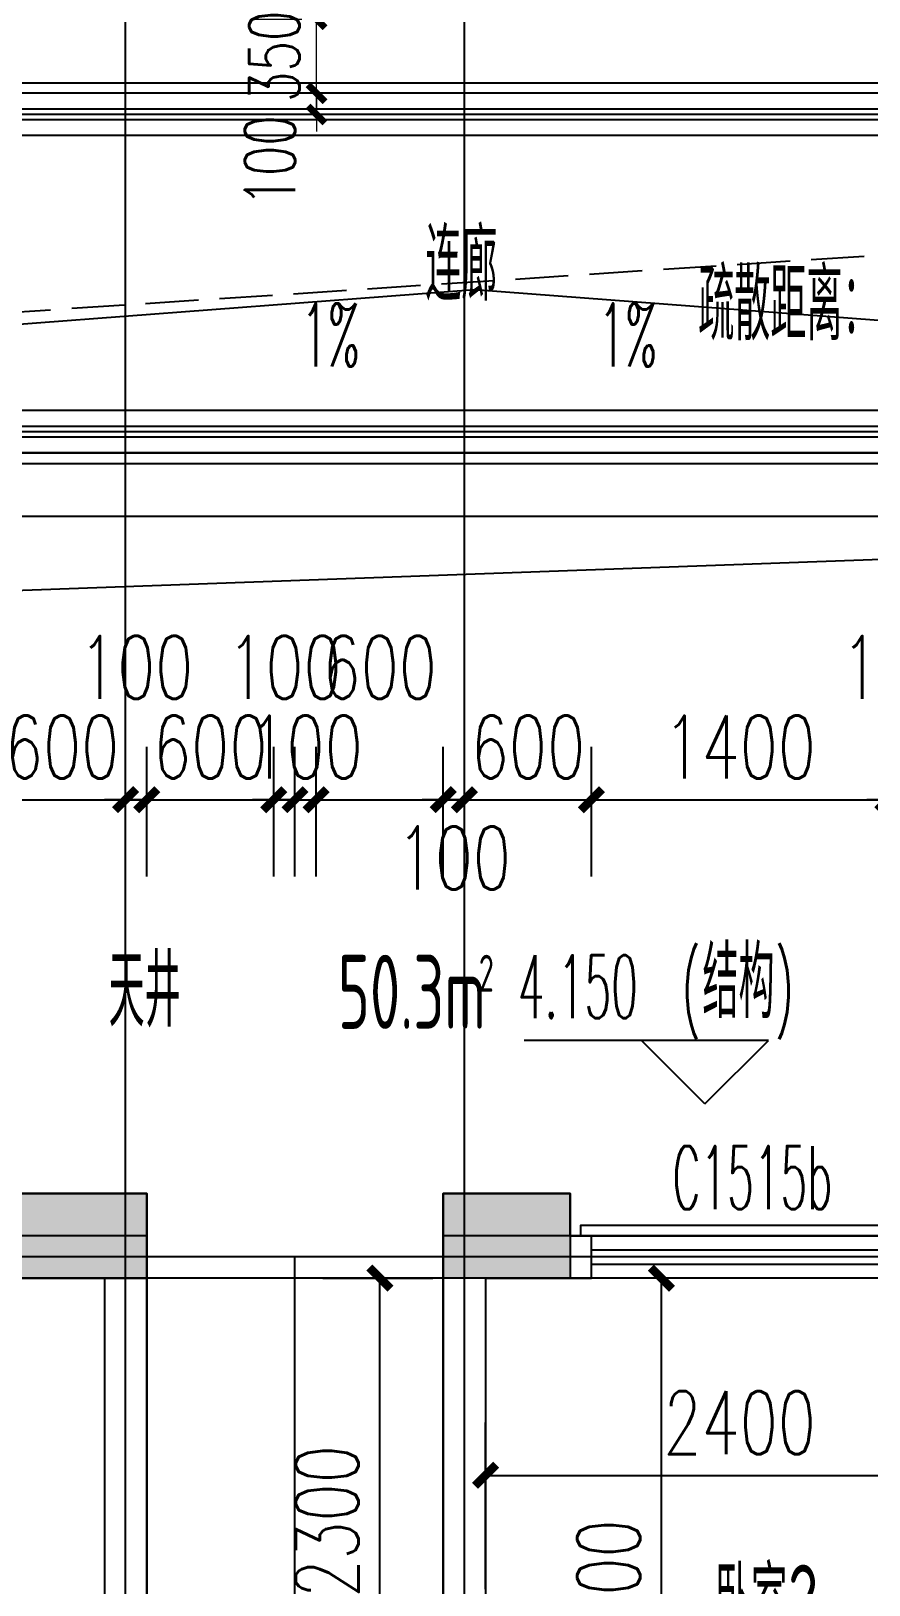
# Model space of a CAD drawing. Extents: x -59851 to 653804, y -249523 to 437614.
# Drawn here: x -31760 to -27804, y 75656 to 83000 of the extents above; entities that cross this region are included whole.
import ezdxf

# ---------------------------------------------------------------- set-up
doc = ezdxf.new("R2010")
doc.units = 0
doc.header["$LTSCALE"] = 1000
doc.header["$MEASUREMENT"] = 0
doc.linetypes.add('DASH', pattern=[0.35, 0.25, -0.1])
doc.layers.add('A-area(算全面积)', color=21, linetype='Continuous', plot=False)
for name, color, linetype in [('A-洞口', 105, 'Continuous'), ('A-疏散距离', 105, 'DASH'), ('A-看线', 105, 'Continuous'), ('A-第三道尺寸线', 105, 'Continuous'), ('A-线脚看线', 9, 'Continuous'), ('AE-FLOR', 151, 'Continuous'), ('DIM_ELEV', 3, 'Continuous'), ('DIM_SYMB', 3, 'Continuous'), ('DOTE', 16, 'Continuous'), ('LABEL_PM', 7, 'Continuous'), ('mianji', 6, 'Continuous'), ('PUB_HATCH', 8, 'Continuous'), ('PUB_TEXT', 7, 'Continuous'), ('WALL', 2, 'Continuous'), ('WINDOW', 4, 'Continuous'), ('WINDOW_TEXT', 7, 'Continuous'), ('ys', 154, 'Continuous'), ('剪力墙', 6, 'Continuous'), ('栏杆', 142, 'Continuous')]:
    doc.layers.add(name, color=color, linetype=linetype)
doc.layers.add('A-第四道尺寸线(线脚尺寸)', color=105, linetype='Continuous', lineweight=5)
doc.styles.add('_TCH_DIM', font='SIMPLEX.shx', dxfattribs={"width": 0.7, "bigfont": 'GBCBIG.shx'})
doc.styles.add('_TCH_DIM_T3', font='SIMPLEX.shx', dxfattribs={"width": 0.705882, "bigfont": 'GBCBIG.shx'})
doc.styles.add('_TCH_WINDOW', font='SIMPLEX.shx', dxfattribs={"width": 0.7, "height": 3.5, "bigfont": 'GBCBIG.shx'})
doc.styles.get("Standard").update_dxf_attribs({"font": 'gbenor.shx', "width": 0.7, "bigfont": 'gbcbig.shx'})
doc.dimstyles.new('_TCH_ARCH&&100', dxfattribs={"dimtxt": 297.5, "dimasz": 100, "dimexe": 250, "dimexo": 300, "dimgap": 100, "dimtad": 1, "dimdec": 0, "dimzin": 0, "dimdsep": 46, "dimtxsty": '_TCH_DIM_T3', "dimblk": 'ARCHTICK', "dimcen": 0.09, "dimclrt": 7, "dimazin": 2, "dimtfac": 1, "dimtdec": 0, "dimtix": 1, "dimtmove": 2, "dimatfit": 3, "dimfxl": 0, "dimtolj": 1, "dimtzin": 0, "dimarcsym": 0})
doc.dimstyles.new('_TCH_ARCH&&80', dxfattribs={"dimtxt": 238, "dimasz": 80, "dimexe": 200, "dimexo": 240, "dimgap": 80, "dimtad": 1, "dimdec": 0, "dimzin": 0, "dimdsep": 46, "dimtxsty": '_TCH_DIM_T3', "dimblk": 'ARCHTICK', "dimcen": 0.09, "dimclrt": 7, "dimazin": 2, "dimtfac": 1, "dimtdec": 0, "dimtix": 1, "dimtmove": 2, "dimatfit": 3, "dimfxl": 0, "dimtolj": 1, "dimtzin": 0, "dimarcsym": 0})

# ---------------------------------------------------------------- blocks, each defined once
blk = doc.blocks.new('fdsfdsgfdsgb')
at = {"layer": 'mianji'}
for points in [[(-168508.2, 145088.3), (-174408.2, 145088.3), (-174408.2, 146588.3), (-180008.2, 146588.3), (-180008.2, 146788.3), (-180608.2, 146788.3), (-180608.2, 143488.3), (-182008.2, 143488.3), (-182008.2, 146588.3), (-189308.2, 146588.3), (-189308.2, 148188.3), (-189958.2, 148188.3), (-189958.1, 146588.3), (-193608.2, 146588.3), (-193608.2, 146788.3), (-194208.2, 146788.3), (-194208.2, 143488.3), (-195608.2, 143488.3), (-195608.2, 146788.3), (-196208.2, 146788.3)], [(-196808.2, 150288.3), (-186908.2, 150288.3), (-186908.2, 150088.3), (-186508.2, 150088.3), (-186508.2, 148188.3), (-189308.2, 148188.3), (-189308.2, 146588.3), (-184508.2, 146588.3), (-184508.2, 151988.3), (-186308.2, 151988.3), (-186308.2, 152188.3), (-186908.2, 152188.3), (-186908.2, 151988.3), (-196808.2, 151988.3)]]:
    blk.add_lwpolyline(points, dxfattribs=at)
blk = doc.blocks.new('zhouxianssceng0329')
at = {"layer": 'DOTE'}
for p, q in [((-31313.7, 140298.2), (-31313.7, 156469.4)), ((-29713.7, 140298.2), (-29713.7, 156469.4)), ((5501.3, 148798.2), (-44988.6, 148798.2)), ((-20013.7, 147298.2), (-44988.6, 147298.2)), ((-3313.7, 143398.2), (-44988.6, 143398.2)), ((-30513.7, 132089.9), (-30513.7, 143398.2)), ((5501.3, 143298.2), (-44988.6, 143298.2))]:
    blk.add_line(p, q, dxfattribs=at)
blk = doc.blocks.new('jgjlq030328')
at = {"layer": 'PUB_HATCH'}
for points in [[(-278135, 16811.9), (-277535, 16811.9), (-277535, 17211.9), (-278135, 17211.9)], [(-276135, 17211.9), (-275535, 17211.9), (-275535, 16811.9), (-276135, 16811.9)]]:
    blk.add_hatch(color=256, dxfattribs=at).paths.add_polyline_path(points)
at = {"layer": '剪力墙'}
for points in [[(-278135, 16811.9), (-277535, 16811.9), (-277535, 17211.9), (-278135, 17211.9)], [(-276135, 17211.9), (-275535, 17211.9), (-275535, 16811.9), (-276135, 16811.9)]]:
    blk.add_lwpolyline(points, close=True, dxfattribs=at)
for points in [[(-277935, 16811.9), (-277935, 16811.9)], [(-275935, 16811.9), (-275935, 16811.9)]]:
    blk.add_lwpolyline(points, dxfattribs=at)
blk = doc.blocks.new('_ArchTick')
at = {"color": 0, "linetype": 'ByBlock', "const_width": 0.4}
blk.add_lwpolyline([(-0.5, -0.5), (0.5, 0.5)], dxfattribs=at)
blk = doc.blocks.new('*D733')
at = {"layer": 'A-第三道尺寸线', "color": 0, "lineweight": -2, "transparency": 16777216}
for p, q in [((10200.6, 169334.8), (10774.8, 169334.8)), ((10524.8, 166334.8), (10524.8, 169334.8)), ((10200.6, 166334.8), (10774.8, 166334.8))]:
    blk.add_line(p, q, dxfattribs=at)
at = {"layer": 'Defpoints', "color": 0, "transparency": 16777216}
for p in [(9900.6, 169334.8), (10524.8, 169334.8), (9900.6, 166334.8)]:
    blk.add_point(p, dxfattribs=at)
at = {"layer": 'A-第三道尺寸线', "color": 0, "lineweight": -2, "transparency": 16777216, "xscale": 100, "yscale": 100, "zscale": 100}
for p, rotation in [((10524.8, 169334.8), 90), ((10524.8, 166334.8), 270)]:
    blk.add_blockref('_ArchTick', p, dxfattribs=dict(at, rotation=rotation))
at = {"layer": 'A-第三道尺寸线', "color": 7, "transparency": 16777216, "insert": (10276.1, 167834.8), "char_height": 297.5, "attachment_point": 5, "rotation": 90, "style": '_TCH_DIM_T3'}
blk.add_mtext('\\A1;3000', dxfattribs=at)
blk = doc.blocks.new('ssxianjiao0329')
at = {"layer": 'A-线脚看线'}
for points in [[(-32413.7, 148948.2), (-22513.7, 148948.2)], [(-32413.7, 147148.2), (-22513.7, 147148.2)], [(-29163.7, 143498.2), (-29163.7, 143548.2), (-27563.7, 143548.2), (-27563.7, 143498.2)]]:
    blk.add_lwpolyline(points, dxfattribs=at)
blk = doc.blocks.new('3-122')
at = {"layer": 'A-area(算全面积)'}
blk.add_lwpolyline([(-158972, 87498.2), (-158972, 87498.2), (-158972, 87498.2), (-158972, 84098.2), (-156422, 84098.2), (-156422, 84098.2), (-155172, 84098.2), (-155172, 84098.2), (-153572, 84098.2), (-153572, 84298.2), (-152972, 84298.2), (-152972, 80998.2), (-151572, 80998.2), (-151572, 84298.2), (-150972, 84298.2), (-150972, 84098.2), (-149471.9, 84098.2), (-149471.9, 84098.2), (-148222, 84098.2), (-148222, 84098.2), (-147321.9, 84098.2), (-147322, 85698.2), (-143872, 85698.2), (-143872, 87498.2)], close=True, dxfattribs=at)
at = {"layer": 'A-看线'}
blk.add_lwpolyline([(-143872, 87498.2), (-158972, 87498.2)], dxfattribs=at)
at = {"layer": 'AE-FLOR'}
for points in [[(-144272, 89498.2), (-154172, 89498.2)], [(-144272, 89298.2), (-154172, 89298.2)], [(-144272, 87998.2), (-154172, 87998.2)], [(-144272, 87798.2), (-154172, 87798.2)]]:
    blk.add_lwpolyline(points, dxfattribs=at)
at = {"layer": 'DIM_ELEV'}
for p, q in [((-150036.4, 85021.8), (-151189.7, 85021.8)), ((-150336.4, 84721.8), (-150636.4, 85021.8)), ((-150336.4, 84721.8), (-150036.4, 85021.8))]:
    blk.add_line(p, q, dxfattribs=at)
at = {"layer": '栏杆'}
for points in [[(-144272, 89423.2), (-154172, 89423.2)], [(-144272, 89373.2), (-154172, 89373.2)], [(-144272, 87923.2), (-154172, 87923.2)], [(-144272, 87873.2), (-154172, 87873.2)]]:
    blk.add_lwpolyline(points, dxfattribs=at)
at = {"layer": 'PUB_TEXT', "width": 0.7}
for s, height, p in [('连廊', 337.59, (-151656.6, 88517.9)), ('天井', 337.59, (-153152.1, 85087)), ('50.3m', 350, (-152069.9, 85076.4)), ('2', 175, (-151403.8, 85251.4))]:
    blk.add_text(s, height=height, dxfattribs=at).set_placement(p)
at = {"layer": 'PUB_TEXT', "style": '_TCH_DIM'}
for s, height, width, p in [('结构', 337.59, 0.7, (-150347.7, 85126.8)), ('4.150', 297.5, 0.494118, (-151219.7, 85126.8)), ('(', 297.5, 0.494118, (-150445.7, 85126.8)), (')', 297.5, 0.494118, (-150003.7, 85126.8))]:
    blk.add_text(s, height=height, dxfattribs=dict(at, width=width)).set_placement(p)
blk = doc.blocks.new('$TCHSYS$WIN2D')
for p, q in [((-0.5, 0.5), (0.5, 0.5)), ((-0.5, 0.5), (-0.5, -0.5)), ((0.5, 0.5), (0.5, -0.5)), ((0.5, 0.1667), (-0.5, 0.1667)), ((0.5, -0.1667), (-0.5, -0.1667)), ((-0.5, -0.5), (0.5, -0.5))]:
    blk.add_line(p, q)
blk = doc.blocks.new('*D743')
at = {"layer": 'A-第三道尺寸线', "color": 0, "lineweight": -2, "transparency": 16777216}
for p, q in [((-75779, -36371.8), (-75779, -35584)), ((-73379, -36371.8), (-73379, -35584)), ((-75779, -35834), (-73379, -35834))]:
    blk.add_line(p, q, dxfattribs=at)
at = {"layer": 'Defpoints', "color": 0, "transparency": 16777216}
for p in [(-73379, -35834), (-75779, -36671.8), (-73379, -36671.8)]:
    blk.add_point(p, dxfattribs=at)
at = {"layer": 'A-第三道尺寸线', "color": 0, "lineweight": -2, "transparency": 16777216, "xscale": 100, "yscale": 100, "zscale": 100, "rotation": 180}
blk.add_blockref('_ArchTick', (-75779, -35834), dxfattribs=at)
at = {"layer": 'A-第三道尺寸线', "color": 0, "lineweight": -2, "transparency": 16777216, "xscale": 100, "yscale": 100, "zscale": 100}
blk.add_blockref('_ArchTick', (-73379, -35834), dxfattribs=at)
at = {"layer": 'A-第三道尺寸线', "color": 7, "transparency": 16777216, "insert": (-74579, -35585.2), "char_height": 297.5, "attachment_point": 5, "style": '_TCH_DIM_T3'}
blk.add_mtext('\\A1;2400', dxfattribs=at)
blk = doc.blocks.new('*D756')
at = {"layer": 'A-第三道尺寸线', "color": 0, "lineweight": -2, "transparency": 16777216}
for p, q in [((-74829, -34901.8), (-75198.7, -34901.8)), ((-74948.7, -37901.8), (-74948.7, -34901.8)), ((-74829, -37901.8), (-75198.7, -37901.8))]:
    blk.add_line(p, q, dxfattribs=at)
at = {"layer": 'Defpoints', "color": 0, "transparency": 16777216}
for p in [(-74948.7, -34901.8), (-74529, -34901.8), (-74529, -37901.8)]:
    blk.add_point(p, dxfattribs=at)
at = {"layer": 'A-第三道尺寸线', "color": 0, "lineweight": -2, "transparency": 16777216, "xscale": 100, "yscale": 100, "zscale": 100}
for p, rotation in [((-74948.7, -34901.8), 90), ((-74948.7, -37901.8), 270)]:
    blk.add_blockref('_ArchTick', p, dxfattribs=dict(at, rotation=rotation))
at = {"layer": 'A-第三道尺寸线', "color": 7, "transparency": 16777216, "insert": (-75197.5, -36401.8), "char_height": 297.5, "attachment_point": 5, "rotation": 90, "style": '_TCH_DIM_T3'}
blk.add_mtext('\\A1;3000', dxfattribs=at)
blk = doc.blocks.new('*D428')
at = {"layer": 'A-第四道尺寸线(线脚尺寸)', "color": 0, "lineweight": -2, "transparency": 16777216}
for p, q in [((-30412, 89498.2), (-30412, 89578.2)), ((-30712.9, 89498.2), (-30212, 89498.2)), ((-30412, 89398.2), (-30412, 89498.2)), ((-30712.9, 89398.2), (-30212, 89398.2)), ((-30412, 89398.2), (-30412, 89318.2))]:
    blk.add_line(p, q, dxfattribs=at)
at = {"layer": 'Defpoints', "color": 0, "transparency": 16777216}
for p in [(-30952.9, 89498.2), (-30412, 89498.2), (-30952.9, 89398.2)]:
    blk.add_point(p, dxfattribs=at)
at = {"layer": 'A-第四道尺寸线(线脚尺寸)', "color": 0, "lineweight": -2, "transparency": 16777216, "xscale": 80, "yscale": 80, "zscale": 80}
for p, rotation in [((-30412, 89498.2), 270), ((-30412, 89398.2), 90)]:
    blk.add_blockref('_ArchTick', p, dxfattribs=dict(at, rotation=rotation))
at = {"layer": 'A-第四道尺寸线(线脚尺寸)', "color": 7, "transparency": 16777216, "insert": (-30632, 89178.2), "char_height": 238, "attachment_point": 5, "rotation": 90, "style": '_TCH_DIM_T3'}
blk.add_mtext('\\A1;100', dxfattribs=at)
blk = doc.blocks.new('*D429')
at = {"layer": 'A-第四道尺寸线(线脚尺寸)', "color": 0, "lineweight": -2, "transparency": 16777216}
for p, q in [((-30412, 89848.2), (-30412, 89928.2)), ((-30712.9, 89848.2), (-30212, 89848.2)), ((-30412, 89498.2), (-30412, 89848.2)), ((-30712.9, 89498.2), (-30212, 89498.2)), ((-30412, 89498.2), (-30412, 89418.2))]:
    blk.add_line(p, q, dxfattribs=at)
at = {"layer": 'Defpoints', "color": 0, "transparency": 16777216}
for p in [(-30952.9, 89848.2), (-30412, 89848.2), (-30952.9, 89498.2)]:
    blk.add_point(p, dxfattribs=at)
at = {"layer": 'A-第四道尺寸线(线脚尺寸)', "color": 0, "lineweight": -2, "transparency": 16777216, "xscale": 80, "yscale": 80, "zscale": 80}
for p, rotation in [((-30412, 89848.2), 270), ((-30412, 89498.2), 90)]:
    blk.add_blockref('_ArchTick', p, dxfattribs=dict(at, rotation=rotation))
at = {"layer": 'A-第四道尺寸线(线脚尺寸)', "color": 7, "transparency": 16777216, "insert": (-30611, 89673.2), "char_height": 238, "attachment_point": 5, "rotation": 90, "style": '_TCH_DIM_T3'}
blk.add_mtext('\\A1;350', dxfattribs=at)
blk = doc.blocks.new('*D2013')
at = {"layer": 'A-第三道尺寸线', "color": 0, "lineweight": -2, "transparency": 16777216}
for p, q in [((-30381.5, 77105.7), (-29862.9, 77105.7)), ((-30112.9, 74805.7), (-30112.9, 77105.7)), ((-30381.5, 74805.7), (-29862.9, 74805.7))]:
    blk.add_line(p, q, dxfattribs=at)
at = {"layer": 'Defpoints', "color": 0, "transparency": 16777216}
for p in [(-30681.5, 77105.7), (-30112.9, 77105.7), (-30681.5, 74805.7)]:
    blk.add_point(p, dxfattribs=at)
at = {"layer": 'A-第三道尺寸线', "color": 0, "lineweight": -2, "transparency": 16777216, "xscale": 100, "yscale": 100, "zscale": 100}
for p, rotation in [((-30112.9, 77105.7), 90), ((-30112.9, 74805.7), 270)]:
    blk.add_blockref('_ArchTick', p, dxfattribs=dict(at, rotation=rotation))
at = {"layer": 'A-第三道尺寸线', "color": 7, "transparency": 16777216, "insert": (-30361.7, 75955.7), "char_height": 297.5, "attachment_point": 5, "rotation": 90, "style": '_TCH_DIM_T3'}
blk.add_mtext('\\A1;2300', dxfattribs=at)
blk = doc.blocks.new('*D2076')
at = {"layer": 'A-第三道尺寸线', "color": 0, "lineweight": -2, "transparency": 16777216}
for p, q in [((-31913.7, 79003.6), (-31913.7, 79617)), ((-31313.7, 79003.6), (-31313.7, 79617)), ((-31913.7, 79367), (-32013.7, 79367)), ((-31913.7, 79367), (-31313.7, 79367)), ((-31313.7, 79367), (-31213.7, 79367))]:
    blk.add_line(p, q, dxfattribs=at)
at = {"layer": 'Defpoints', "color": 0, "transparency": 16777216}
for p in [(-31313.7, 79367), (-31913.7, 78703.6), (-31313.7, 78703.6)]:
    blk.add_point(p, dxfattribs=at)
at = {"layer": 'A-第三道尺寸线', "color": 0, "lineweight": -2, "transparency": 16777216, "xscale": 100, "yscale": 100, "zscale": 100}
blk.add_blockref('_ArchTick', (-31913.7, 79367), dxfattribs=at)
at = {"layer": 'A-第三道尺寸线', "color": 0, "lineweight": -2, "transparency": 16777216, "xscale": 100, "yscale": 100, "zscale": 100, "rotation": 180}
blk.add_blockref('_ArchTick', (-31313.7, 79367), dxfattribs=at)
at = {"layer": 'A-第三道尺寸线', "color": 7, "transparency": 16777216, "insert": (-31613.7, 79615.7), "char_height": 297.5, "attachment_point": 5, "style": '_TCH_DIM_T3'}
blk.add_mtext('\\A1;600', dxfattribs=at)
blk = doc.blocks.new('*D2077')
at = {"layer": 'A-第三道尺寸线', "color": 0, "lineweight": -2, "transparency": 16777216}
for p, q in [((-31313.7, 79003.6), (-31313.7, 79617)), ((-31213.7, 79003.6), (-31213.7, 79617)), ((-31313.7, 79367), (-31413.7, 79367)), ((-31313.7, 79367), (-31213.7, 79367)), ((-31213.7, 79367), (-31113.7, 79367))]:
    blk.add_line(p, q, dxfattribs=at)
at = {"layer": 'Defpoints', "color": 0, "transparency": 16777216}
for p in [(-31213.7, 79367), (-31313.7, 78703.6), (-31213.7, 78703.6)]:
    blk.add_point(p, dxfattribs=at)
at = {"layer": 'A-第三道尺寸线', "color": 0, "lineweight": -2, "transparency": 16777216, "xscale": 100, "yscale": 100, "zscale": 100}
blk.add_blockref('_ArchTick', (-31313.7, 79367), dxfattribs=at)
at = {"layer": 'A-第三道尺寸线', "color": 0, "lineweight": -2, "transparency": 16777216, "xscale": 100, "yscale": 100, "zscale": 100, "rotation": 180}
blk.add_blockref('_ArchTick', (-31213.7, 79367), dxfattribs=at)
at = {"layer": 'A-第三道尺寸线', "color": 7, "transparency": 16777216, "insert": (-31263.7, 79992), "char_height": 297.5, "attachment_point": 5, "style": '_TCH_DIM_T3'}
blk.add_mtext('\\A1;100', dxfattribs=at)
blk = doc.blocks.new('*D2078')
at = {"layer": 'A-第三道尺寸线', "color": 0, "lineweight": -2, "transparency": 16777216}
for p, q in [((-31213.7, 79003.6), (-31213.7, 79617)), ((-30613.7, 79003.6), (-30613.7, 79617)), ((-31213.7, 79367), (-31313.7, 79367)), ((-31213.7, 79367), (-30613.7, 79367)), ((-30613.7, 79367), (-30513.7, 79367))]:
    blk.add_line(p, q, dxfattribs=at)
at = {"layer": 'Defpoints', "color": 0, "transparency": 16777216}
for p in [(-30613.7, 79367), (-31213.7, 78703.6), (-30613.7, 78703.6)]:
    blk.add_point(p, dxfattribs=at)
at = {"layer": 'A-第三道尺寸线', "color": 0, "lineweight": -2, "transparency": 16777216, "xscale": 100, "yscale": 100, "zscale": 100}
blk.add_blockref('_ArchTick', (-31213.7, 79367), dxfattribs=at)
at = {"layer": 'A-第三道尺寸线', "color": 0, "lineweight": -2, "transparency": 16777216, "xscale": 100, "yscale": 100, "zscale": 100, "rotation": 180}
blk.add_blockref('_ArchTick', (-30613.7, 79367), dxfattribs=at)
at = {"layer": 'A-第三道尺寸线', "color": 7, "transparency": 16777216, "insert": (-30913.7, 79615.7), "char_height": 297.5, "attachment_point": 5, "style": '_TCH_DIM_T3'}
blk.add_mtext('\\A1;600', dxfattribs=at)
blk = doc.blocks.new('*D2079')
at = {"layer": 'A-第三道尺寸线', "color": 0, "lineweight": -2, "transparency": 16777216}
for p, q in [((-30613.7, 79003.6), (-30613.7, 79617)), ((-30513.7, 79003.6), (-30513.7, 79617)), ((-30613.7, 79367), (-30713.7, 79367)), ((-30613.7, 79367), (-30513.7, 79367)), ((-30513.7, 79367), (-30413.7, 79367))]:
    blk.add_line(p, q, dxfattribs=at)
at = {"layer": 'Defpoints', "color": 0, "transparency": 16777216}
for p in [(-30513.7, 79367), (-30613.7, 78703.6), (-30513.7, 78703.6)]:
    blk.add_point(p, dxfattribs=at)
at = {"layer": 'A-第三道尺寸线', "color": 0, "lineweight": -2, "transparency": 16777216, "xscale": 100, "yscale": 100, "zscale": 100}
blk.add_blockref('_ArchTick', (-30613.7, 79367), dxfattribs=at)
at = {"layer": 'A-第三道尺寸线', "color": 0, "lineweight": -2, "transparency": 16777216, "xscale": 100, "yscale": 100, "zscale": 100, "rotation": 180}
blk.add_blockref('_ArchTick', (-30513.7, 79367), dxfattribs=at)
at = {"layer": 'A-第三道尺寸线', "color": 7, "transparency": 16777216, "insert": (-30563.7, 79992), "char_height": 297.5, "attachment_point": 5, "style": '_TCH_DIM_T3'}
blk.add_mtext('\\A1;100', dxfattribs=at)
blk = doc.blocks.new('*D2080')
at = {"layer": 'A-第三道尺寸线', "color": 0, "lineweight": -2, "transparency": 16777216}
for p, q in [((-30513.7, 79003.6), (-30513.7, 79617)), ((-30413.7, 79003.6), (-30413.7, 79617)), ((-30513.7, 79367), (-30613.7, 79367)), ((-30513.7, 79367), (-30413.7, 79367)), ((-30413.7, 79367), (-30313.7, 79367))]:
    blk.add_line(p, q, dxfattribs=at)
at = {"layer": 'Defpoints', "color": 0, "transparency": 16777216}
for p in [(-30413.7, 79367), (-30513.7, 78703.6), (-30413.7, 78703.6)]:
    blk.add_point(p, dxfattribs=at)
at = {"layer": 'A-第三道尺寸线', "color": 0, "lineweight": -2, "transparency": 16777216, "xscale": 100, "yscale": 100, "zscale": 100}
blk.add_blockref('_ArchTick', (-30513.7, 79367), dxfattribs=at)
at = {"layer": 'A-第三道尺寸线', "color": 0, "lineweight": -2, "transparency": 16777216, "xscale": 100, "yscale": 100, "zscale": 100, "rotation": 180}
blk.add_blockref('_ArchTick', (-30413.7, 79367), dxfattribs=at)
at = {"layer": 'A-第三道尺寸线', "color": 7, "transparency": 16777216, "insert": (-30463.7, 79615.7), "char_height": 297.5, "attachment_point": 5, "style": '_TCH_DIM_T3'}
blk.add_mtext('\\A1;100', dxfattribs=at)
blk = doc.blocks.new('*D2081')
at = {"layer": 'A-第三道尺寸线', "color": 0, "lineweight": -2, "transparency": 16777216}
for p, q in [((-30413.7, 79003.6), (-30413.7, 79617)), ((-29813.7, 79003.6), (-29813.7, 79617)), ((-30413.7, 79367), (-29813.7, 79367))]:
    blk.add_line(p, q, dxfattribs=at)
at = {"layer": 'Defpoints', "color": 0, "transparency": 16777216}
for p in [(-29813.7, 79367), (-30413.7, 78703.6), (-29813.7, 78703.6)]:
    blk.add_point(p, dxfattribs=at)
at = {"layer": 'A-第三道尺寸线', "color": 0, "lineweight": -2, "transparency": 16777216, "xscale": 100, "yscale": 100, "zscale": 100, "rotation": 180}
blk.add_blockref('_ArchTick', (-30413.7, 79367), dxfattribs=at)
at = {"layer": 'A-第三道尺寸线', "color": 0, "lineweight": -2, "transparency": 16777216, "xscale": 100, "yscale": 100, "zscale": 100}
blk.add_blockref('_ArchTick', (-29813.7, 79367), dxfattribs=at)
at = {"layer": 'A-第三道尺寸线', "color": 7, "transparency": 16777216, "insert": (-30113.7, 79992), "char_height": 297.5, "attachment_point": 5, "style": '_TCH_DIM_T3'}
blk.add_mtext('\\A1;600', dxfattribs=at)
blk = doc.blocks.new('*D2082')
at = {"layer": 'A-第三道尺寸线', "color": 0, "lineweight": -2, "transparency": 16777216}
for p, q in [((-29813.7, 79003.6), (-29813.7, 79617)), ((-29713.7, 79003.6), (-29713.7, 79617)), ((-29813.7, 79367), (-29913.7, 79367)), ((-29813.7, 79367), (-29713.7, 79367)), ((-29713.7, 79367), (-29613.7, 79367))]:
    blk.add_line(p, q, dxfattribs=at)
at = {"layer": 'Defpoints', "color": 0, "transparency": 16777216}
for p in [(-29713.7, 79367), (-29813.7, 78703.6), (-29713.7, 78703.6)]:
    blk.add_point(p, dxfattribs=at)
at = {"layer": 'A-第三道尺寸线', "color": 0, "lineweight": -2, "transparency": 16777216, "xscale": 100, "yscale": 100, "zscale": 100}
blk.add_blockref('_ArchTick', (-29813.7, 79367), dxfattribs=at)
at = {"layer": 'A-第三道尺寸线', "color": 0, "lineweight": -2, "transparency": 16777216, "xscale": 100, "yscale": 100, "zscale": 100, "rotation": 180}
blk.add_blockref('_ArchTick', (-29713.7, 79367), dxfattribs=at)
at = {"layer": 'A-第三道尺寸线', "color": 7, "transparency": 16777216, "insert": (-29763.7, 79092), "char_height": 297.5, "attachment_point": 5, "style": '_TCH_DIM_T3'}
blk.add_mtext('\\A1;100', dxfattribs=at)
blk = doc.blocks.new('*D2083')
at = {"layer": 'A-第三道尺寸线', "color": 0, "lineweight": -2, "transparency": 16777216}
for p, q in [((-29713.7, 79003.6), (-29713.7, 79617)), ((-29113.7, 79003.6), (-29113.7, 79617)), ((-29713.7, 79367), (-29813.7, 79367)), ((-29713.7, 79367), (-29113.7, 79367)), ((-29113.7, 79367), (-29013.7, 79367))]:
    blk.add_line(p, q, dxfattribs=at)
at = {"layer": 'Defpoints', "color": 0, "transparency": 16777216}
for p in [(-29113.7, 79367), (-29713.7, 78703.6), (-29113.7, 78703.6)]:
    blk.add_point(p, dxfattribs=at)
at = {"layer": 'A-第三道尺寸线', "color": 0, "lineweight": -2, "transparency": 16777216, "xscale": 100, "yscale": 100, "zscale": 100}
blk.add_blockref('_ArchTick', (-29713.7, 79367), dxfattribs=at)
at = {"layer": 'A-第三道尺寸线', "color": 0, "lineweight": -2, "transparency": 16777216, "xscale": 100, "yscale": 100, "zscale": 100, "rotation": 180}
blk.add_blockref('_ArchTick', (-29113.7, 79367), dxfattribs=at)
at = {"layer": 'A-第三道尺寸线', "color": 7, "transparency": 16777216, "insert": (-29413.7, 79615.7), "char_height": 297.5, "attachment_point": 5, "style": '_TCH_DIM_T3'}
blk.add_mtext('\\A1;600', dxfattribs=at)
blk = doc.blocks.new('*D2084')
at = {"layer": 'A-第三道尺寸线', "color": 0, "lineweight": -2, "transparency": 16777216}
for p, q in [((-29113.7, 79003.6), (-29113.7, 79617)), ((-27713.6, 79003.6), (-27713.6, 79617)), ((-29113.7, 79367), (-27713.6, 79367))]:
    blk.add_line(p, q, dxfattribs=at)
at = {"layer": 'Defpoints', "color": 0, "transparency": 16777216}
for p in [(-27713.6, 79367), (-29113.7, 78703.6), (-27713.6, 78703.6)]:
    blk.add_point(p, dxfattribs=at)
at = {"layer": 'A-第三道尺寸线', "color": 0, "lineweight": -2, "transparency": 16777216, "xscale": 100, "yscale": 100, "zscale": 100, "rotation": 180}
blk.add_blockref('_ArchTick', (-29113.7, 79367), dxfattribs=at)
at = {"layer": 'A-第三道尺寸线', "color": 0, "lineweight": -2, "transparency": 16777216, "xscale": 100, "yscale": 100, "zscale": 100}
blk.add_blockref('_ArchTick', (-27713.6, 79367), dxfattribs=at)
at = {"layer": 'A-第三道尺寸线', "color": 7, "transparency": 16777216, "insert": (-28413.7, 79615.7), "char_height": 297.5, "attachment_point": 5, "style": '_TCH_DIM_T3'}
blk.add_mtext('\\A1;1400', dxfattribs=at)
blk = doc.blocks.new('*D2085')
at = {"layer": 'A-第三道尺寸线', "color": 0, "lineweight": -2, "transparency": 16777216}
for p, q in [((-27713.6, 79003.6), (-27713.6, 79617)), ((-27613.7, 79003.6), (-27613.7, 79617)), ((-27713.6, 79367), (-27813.6, 79367)), ((-27713.6, 79367), (-27613.7, 79367)), ((-27613.7, 79367), (-27513.7, 79367))]:
    blk.add_line(p, q, dxfattribs=at)
at = {"layer": 'Defpoints', "color": 0, "transparency": 16777216}
for p in [(-27613.7, 79367), (-27713.6, 78703.6), (-27613.7, 78703.6)]:
    blk.add_point(p, dxfattribs=at)
at = {"layer": 'A-第三道尺寸线', "color": 0, "lineweight": -2, "transparency": 16777216, "xscale": 100, "yscale": 100, "zscale": 100}
blk.add_blockref('_ArchTick', (-27713.6, 79367), dxfattribs=at)
at = {"layer": 'A-第三道尺寸线', "color": 0, "lineweight": -2, "transparency": 16777216, "xscale": 100, "yscale": 100, "zscale": 100, "rotation": 180}
blk.add_blockref('_ArchTick', (-27613.7, 79367), dxfattribs=at)
at = {"layer": 'A-第三道尺寸线', "color": 7, "transparency": 16777216, "insert": (-27663.7, 79992), "char_height": 297.5, "attachment_point": 5, "style": '_TCH_DIM_T3'}
blk.add_mtext('\\A1;100', dxfattribs=at)
blk = doc.blocks.new('a3huxing0323')
at = {"layer": 'WALL'}
for p, q in [((11207.6, 169534.8), (10507.6, 169534.8)), ((11207.6, 169534.8), (11207.6, 166434.8)), ((10507.6, 169334.8), (11007.6, 169334.8)), ((11007.6, 169334.8), (11007.6, 166334.8))]:
    blk.add_line(p, q, dxfattribs=at)
at = {"layer": 'A-第三道尺寸线'}
dim = blk.add_aligned_dim(p1=(9900.6, 166334.8), p2=(9900.6, 169334.8), distance=-624.2, dimstyle='_TCH_ARCH&&100', dxfattribs=at)
dim.commit()
dim.dimension.update_dxf_attribs({"geometry": '*D733', "text_midpoint": (10276.1, 167834.8)})
blk = doc.blocks.new('750CHUFANGNCHUANG')
at = {"layer": 'WALL'}
for p, q in [((-75979, -34701.8), (-75979, -37801.8)), ((-75279, -34701.8), (-75979, -34701.8)), ((-75279, -34901.8), (-75279, -34701.8)), ((-75779, -34901.8), (-75779, -37901.8)), ((-75779, -34901.8), (-75279, -34901.8))]:
    blk.add_line(p, q, dxfattribs=at)
at = {"layer": 'WINDOW'}
ref = blk.add_blockref('$TCHSYS$WIN2D', (-74529, -34801.8), dxfattribs=dict(at, xscale=1500, yscale=200, zscale=1500, rotation=180))
ref.add_attrib('A', 'C1515b', (-74896.5, -34575.5), dxfattribs={"layer": 'WINDOW_TEXT', "height": 297.5, "style": '_TCH_WINDOW', "width": 0.494118})
at = {"layer": 'PUB_TEXT', "width": 0.7}
for s, height, p in [('卧室', 337.59, (-74694.9, -36605.7)), ('2', 350, (-74350.8, -36605.7))]:
    blk.add_text(s, height=height, dxfattribs=at).set_placement(p)
at = {"layer": 'A-第三道尺寸线'}
for p1, p2, distance, picture, middle in [((-74529, -37901.8), (-74529, -34901.8), 419.8, '*D756', (-75197.5, -36401.8)), ((-75779, -36671.8), (-73379, -36671.8), 837.8, '*D743', (-74579, -35585.2))]:
    dim = blk.add_aligned_dim(p1=p1, p2=p2, distance=distance, dimstyle='_TCH_ARCH&&100', dxfattribs=at)
    dim.commit()
    dim.dimension.update_dxf_attribs({"geometry": picture, "text_midpoint": middle})
blk = doc.blocks.new('34cengxianjiao0427')
at = {"layer": 'A-第四道尺寸线(线脚尺寸)'}
dim = blk.add_aligned_dim(p1=(-30952.9, 89498.2), p2=(-30952.9, 89848.2), distance=-540.9, dimstyle='_TCH_ARCH&&80', dxfattribs=at)
dim.commit()
dim.dimension.update_dxf_attribs({"geometry": '*D429', "text_midpoint": (-30611, 89673.2)})
dim = blk.add_linear_dim(base=(-30412, 89498.2), p1=(-30952.9, 89398.2), p2=(-30952.9, 89498.2), angle=90, dimstyle='_TCH_ARCH&&80', dxfattribs=at)
dim.commit()
dim.dimension.update_dxf_attribs({"geometry": '*D428', "text_midpoint": (-30632, 89178.2), "dimtype": 129})

msp = doc.modelspace()

# ---------------------------------------------------------------- linework, layer by layer
at = {"layer": 'DIM_SYMB'}
for points in [[(-30077, 81309.8, 0, 0, 0), (-30572, 81309.8, 80, 0, 0), (-30872, 81309.8, 0, 0, 0)], [(-29250.4, 81309.8, 0, 0, 0), (-28755.5, 81309.8, 80, 0, 0), (-28455.5, 81309.8, 0, 0, 0)]]:
    msp.add_lwpolyline(points, format="xyseb", dxfattribs=at)
at = {"layer": 'ys'}
msp.add_lwpolyline([(-22164, 81205.7), (-29663.7, 81776.7), (-36703.7, 81240.7)], dxfattribs=at)

# ---------------------------------------------------------------- block references
for name, p in [('zhouxianssceng0329', (0, -66192.5)), ('fdsfdsgfdsgb', (164394.5, -69282.6))]:
    msp.add_blockref(name, p)
at = {"layer": '剪力墙'}
msp.add_blockref('jgjlq030328', (246321.3, 60293.8), dxfattribs=at)

# ---------------------------------------------------------------- texts
at = {"layer": 'A-疏散距离', "linetype": 'ByBlock', "width": 0.7}
msp.add_text('疏散距离：', height=337.59, dxfattribs=at).set_placement((-28609, 81538))
at = {"layer": 'PUB_TEXT', "style": '_TCH_DIM', "width": 0.494118}
for p in [(-30484.7, 81414.8), (-29080.7, 81414.8)]:
    msp.add_text('1%', height=297.5, dxfattribs=at).set_placement(p)

# ---------------------------------------------------------------- dimensions: what is measured, and where the dimension line sits
at = {"layer": 'A-第三道尺寸线'}
for base, p1, p2, picture, middle in [((-31213.7, 79367), (-31313.7, 78703.6), (-31213.7, 78703.6), '*D2077', (-31263.7, 79992)), ((-30513.7, 79367), (-30613.7, 78703.6), (-30513.7, 78703.6), '*D2079', (-30563.7, 79992)), ((-29813.7, 79367), (-30413.7, 78703.6), (-29813.7, 78703.6), '*D2081', (-30113.7, 79992)), ((-27613.7, 79367), (-27713.6, 78703.6), (-27613.7, 78703.6), '*D2085', (-27663.7, 79992)), ((-29713.7, 79367), (-29813.7, 78703.6), (-29713.7, 78703.6), '*D2082', (-29763.7, 79092))]:
    dim = msp.add_linear_dim(base=base, p1=p1, p2=p2, angle=0, dimstyle='_TCH_ARCH&&100', dxfattribs=at)
    dim.commit()
    dim.dimension.update_dxf_attribs({"geometry": picture, "text_midpoint": middle, "dimtype": 161})
for p1, p2, picture, middle in [((-31913.7, 78703.6), (-31313.7, 78703.6), '*D2076', (-31613.7, 79615.7)), ((-31213.7, 78703.6), (-30613.7, 78703.6), '*D2078', (-30913.7, 79615.7)), ((-30513.7, 78703.6), (-30413.7, 78703.6), '*D2080', (-30463.7, 79615.7)), ((-29713.7, 78703.6), (-29113.7, 78703.6), '*D2083', (-29413.7, 79615.7)), ((-29113.7, 78703.6), (-27713.6, 78703.6), '*D2084', (-28413.7, 79615.7))]:
    dim = msp.add_aligned_dim(p1=p1, p2=p2, distance=663.4, dimstyle='_TCH_ARCH&&100', dxfattribs=at)
    dim.commit()
    dim.dimension.update_dxf_attribs({"geometry": picture, "text_midpoint": middle})

# ---------------------------------------------------------------- next in the draw order: block references
msp.add_blockref('a3huxing0323', (-42421.3, -92229.1))

# ---------------------------------------------------------------- next in the draw order: linework, layer by layer
at = {"layer": 'A-洞口'}
msp.add_lwpolyline([(-37213.7, 77305.7), (-36594.5, 80183.2), (-22163.7, 80705.7)], dxfattribs=at)
at = {"layer": 'A-疏散距离'}
msp.add_lwpolyline([(-38913.7, 75905.7), (-37505.1, 81297), (-19213.7, 82505.7)], dxfattribs=at)

# ---------------------------------------------------------------- next in the draw order: block references
msp.add_blockref('ssxianjiao0329', (0, -66192.5))
at = {"layer": 'LABEL_PM'}
msp.add_blockref('3-122', (121758.3, -6792.5), dxfattribs=at)

# ---------------------------------------------------------------- next in the draw order: block references
msp.add_blockref('750CHUFANGNCHUANG', (46165.2, 112007.5))

# ---------------------------------------------------------------- next in the draw order: block references
at = {"layer": 'A-第四道尺寸线(线脚尺寸)'}
msp.add_blockref('34cengxianjiao0427', (0, -6792.5), dxfattribs=at)

# ---------------------------------------------------------------- next in the draw order: dimensions: what is measured, and where the dimension line sits
at = {"layer": 'A-第三道尺寸线'}
dim = msp.add_aligned_dim(p1=(-30681.5, 74805.7), p2=(-30681.5, 77105.7), distance=-568.5, dimstyle='_TCH_ARCH&&100', dxfattribs=at)
dim.commit()
dim.dimension.update_dxf_attribs({"geometry": '*D2013', "text_midpoint": (-30361.7, 75955.7)})

doc.saveas('drawing.dxf')
